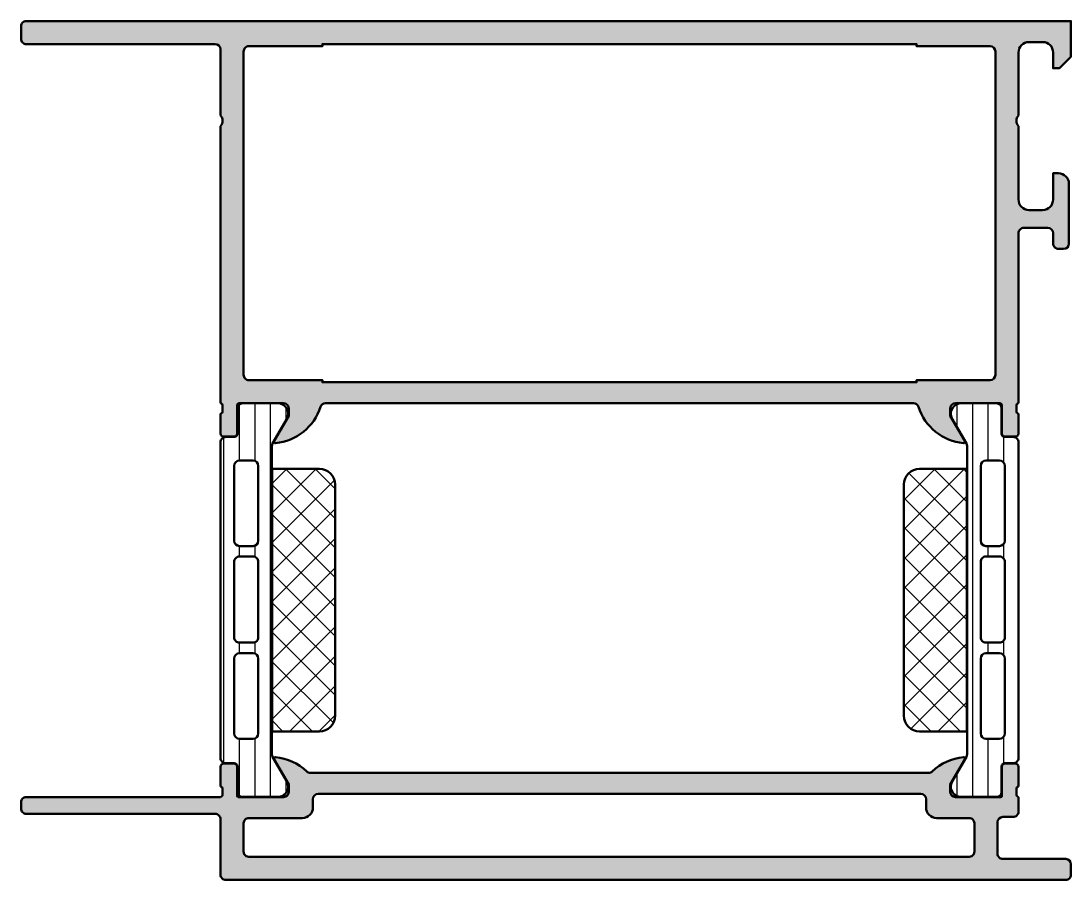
# Model space of a CAD drawing. Extents: x 0 to 100, y 3 to 85.
import ezdxf

# ---------------------------------------------------------------- set-up
doc = ezdxf.new("R2010")
doc.units = 0
for name, color, linetype, lineweight in [('0S-Alu contour', 7, 'Continuous', 50), ('0S-Alu hatch', 252, 'Continuous', 25), ('0S-Plastic contour', 254, 'Continuous', 50), ('0S-Plastic hatch', 253, 'Continuous', 25), ('0S-PT contour', 91, 'Continuous', 50), ('0S-PT hatch', 103, 'Continuous', 25)]:
    doc.layers.add(name, color=color, linetype=linetype, lineweight=lineweight)
pattern_1 = [(90, (0, 0), (-1.4859, 0), [])]
pattern_2 = [(135, (0, 0), (-1.403165018917055, -1.403165018917055), []), (225, (0, 0), (1.403165018917055, -1.403165018917055), [])]

# ---------------------------------------------------------------- blocks, each defined once
blk = doc.blocks.new('183950__89CE4636_3A41_44D8_B69E_E4B50D89FD54_')
at = {"layer": '0S-Alu hatch'}
h = blk.add_hatch(color=256, dxfattribs=at)
edge = h.paths.add_edge_path()
edge.add_arc((0.4999769363721783, 83.09999066952786), 0.4999769371496489, 179.9973570091198, 270.002642990845)
edge.add_line((0.4999999997544787, 82.60001373291016), (18.49999999975448, 82.60001373291016))
edge.add_ellipse((18.49994489619831, 82.09995862935398), major_axis=(-0.5000551065922316, 0), ratio=1, start_angle=180.0063137065699, end_angle=269.9936862934322, ccw=False)
edge.add_line((18.99999999975448, 82.10001373291017), (18.99999999975448, 75.80001068115234))
edge.add_ellipse((18.47487768879106, 75.30001068115234), major_axis=(-0.7250885749145113, 0), ratio=1, start_angle=136.4038464693329, end_angle=223.5961535306672, ccw=False)
edge.add_line((18.99999999975448, 74.80001068115234), (18.99999999975448, 48.40000915527338))
edge.add_ellipse((18.92113297743721, 48.13246590986164), major_axis=(-0.2789254297740482, 0), ratio=1, start_angle=178.8375208357178, end_angle=253.5754143680586, ccw=False)
edge.add_line((19.20000099975449, 48.12680715527343), (19.20000099975449, 47.67321315527341))
edge.add_ellipse((18.92113290411132, 47.66755249579636), major_axis=(-0.2789255417371504, 0), ratio=1, start_angle=106.4245945553549, end_angle=181.1628700728853, ccw=False)
edge.add_line((18.99999999975449, 47.40000915527342), (18.99999999975449, 45.51999815526492))
edge.add_arc((19.2999999997545, 45.51999815526492), 0.2999999999999971, 180, 270)
edge.add_line((19.2999999997545, 45.21999815526491), (20.27997431879727, 45.21999815526493))
edge.add_arc((20.27997431879729, 45.51999815526492), 0.29999999999999, 269.9999999999973, 360)
edge.add_line((20.57997431879728, 45.51999815526492), (20.57997431879727, 48.20000915527342))
edge.add_ellipse((20.7799743187973, 48.20000915527341), major_axis=(-0.2000000000000242, 0), ratio=1, start_angle=269.99999999999795, end_angle=360, ccw=False)
edge.add_line((20.7799743187973, 48.40000915527344), (24.99999999975448, 48.40000915527345))
edge.add_ellipse((24.99999999975448, 47.90000915527344), major_axis=(-0.5000000000000071, 0), ratio=1, start_angle=180, end_angle=269.9999999999996, ccw=False)
edge.add_line((25.49999999975448, 47.90000915527343), (25.49999999975448, 47.20000915527346))
edge.add_line((25.49999999975448, 47.20000915527346), (24.11850454213213, 44.80718883224588))
edge.add_arc((24.23811978440279, 44.73812893992174), 0.1381197846482806, 150.0000000000014, 275.6225775507902)
edge.add_arc((23.76177675858061, 49.57661801712095), 4.999999999999696, 275.6225775507946, 342.2515836439313)
edge.add_ellipse((28.99999999975439, 47.90000915527317), major_axis=(-0.50000000000027, 0), ratio=1, start_angle=269.999999999991, end_angle=342.25158364391825, ccw=False)
edge.add_line((28.99999999975447, 48.40000915527344), (84.99999999975448, 48.40000915527344))
edge.add_ellipse((84.99999999975444, 47.90000915527278), major_axis=(-0.5000000000006608, 0), ratio=1, start_angle=197.7484163560677, end_angle=269.9999999999951, ccw=False)
edge.add_arc((90.23822324092816, 49.57661801712053), 4.999999999999275, 197.7484163560701, 264.3774224492069)
edge.add_arc((89.76188021510622, 44.73812893992171), 0.138119784648263, 264.3774224491917, 390.0000000000046)
edge.add_line((89.88149545737684, 44.80718883224585), (88.4999999997545, 47.20000915527338))
edge.add_line((88.4999999997545, 47.20000915527338), (88.4999999997545, 47.90000915527343))
edge.add_ellipse((88.99999999975446, 47.90000915527345), major_axis=(-0.4999999999999716, 0), ratio=1, start_angle=270, end_angle=360, ccw=False)
edge.add_line((88.99999999975446, 48.40000915527343), (93.22002568071169, 48.40000915527344))
edge.add_ellipse((93.2200256807117, 48.20000915527346), major_axis=(-0.1999999999999744, 0), ratio=1, start_angle=180, end_angle=270.0000000000041, ccw=False)
edge.add_line((93.42002568071167, 48.20000915527346), (93.42002568071172, 45.51999815526488))
edge.add_arc((93.7200256807117, 45.51999815526488), 0.2999999999999758, 180, 269.9999999999945)
edge.add_line((93.72002568071167, 45.2199981552649), (94.69999999975447, 45.21999815526491))
edge.add_arc((94.69999999975447, 45.51999815526493), 0.3000000000000256, 270, 360)
edge.add_line((94.99999999975448, 45.51999815526493), (94.99999999975446, 47.40000915527342))
edge.add_ellipse((95.07886709539765, 47.66755249579638), major_axis=(-0.2789255417371816, 0), ratio=1, start_angle=-1.1628700728821855, end_angle=73.5754054446395, ccw=False)
edge.add_line((94.79999899975446, 47.67321315527342), (94.79999899975448, 48.12680715527339))
edge.add_ellipse((95.07886702207215, 48.13246590986159), major_axis=(-0.2789254297744402, 0), ratio=1, start_angle=-73.57541436800312, end_angle=1.162479164277613, ccw=False)
edge.add_line((94.9999999997545, 48.40000915527362), (94.99999999975448, 64.6000137329102))
edge.add_ellipse((95.49993996539054, 64.6000661387374), major_axis=(-0.49993996838276, 0), ratio=1, start_angle=-90.0068802574416, end_angle=0.006005986487480186, ccw=False)
edge.add_line((95.49999999975446, 65.10000610351562), (97.79998779272324, 65.10000610351562))
edge.add_ellipse((97.79995345997732, 64.59997177076968), major_axis=(-0.500034333924597, 0), ratio=1, start_angle=180.0039339727341, end_angle=269.9960660272514, ccw=False)
edge.add_line((98.29998779272324, 64.6000061035155), (98.29998779272324, 63.60000610351562))
edge.add_arc((98.79994338745936, 63.59996169825176), 0.4999555967081384, 179.9949110796911, 270.0050889203514)
edge.add_line((98.79998779272324, 63.10000610351562), (99.29998779272324, 63.10000610351562))
edge.add_arc((99.29993784150732, 63.60005605473155), 0.5000499537108027, 270.0057234159062, 359.9942765840761)
edge.add_line((99.79998779272324, 63.60000610351547), (99.79998779272324, 69.30001068115233))
edge.add_arc((98.7998963650445, 69.2999192534736), 1.000091431857873, 0.0052379412616105, 89.99476205878491)
edge.add_line((98.79998779272324, 70.30001068115234), (98.29998779272324, 70.30001068115234))
edge.add_line((98.29998779272324, 70.30001068115234), (98.29998779272324, 67.80001068115232))
edge.add_ellipse((97.299910923014, 67.80008755086159), major_axis=(-1.000076872663495, 0), ratio=1, start_angle=90.00440397137072, end_angle=179.9955960285486, ccw=False)
edge.add_line((97.29998779272323, 66.80001068115234), (95.99999999975448, 66.80001068115234))
edge.add_ellipse((95.99995102627332, 67.79996170767119), major_axis=(-0.9999510277181028, 0), ratio=1, start_angle=-0.0028061112355999285, end_angle=90.00280611120121, ccw=False)
edge.add_line((94.99999999975448, 67.80001068115293), (94.99999999975448, 74.80001068115234))
edge.add_ellipse((95.52494604101537, 75.30001068115234), major_axis=(-0.7249609273853969, 0), ratio=1, start_angle=-43.60576001873949, end_angle=43.60576001873949, ccw=False)
edge.add_line((94.99999999975448, 75.80001068115234), (94.99999999975448, 81.80001068115236))
edge.add_ellipse((95.9999695864506, 81.80004109445622), major_axis=(-0.9999695871586233, 0), ratio=1, start_angle=-90.00174260695343, end_angle=0.001742607019082243, ccw=False)
edge.add_line((95.99999999975452, 82.80001068115234), (97.29998779272324, 82.80001068115234))
edge.add_ellipse((97.29989234167637, 81.79991523010546), major_axis=(-1.000095455601905, 0), ratio=1, start_angle=180.0054684201397, end_angle=269.99453157984703, ccw=False)
edge.add_line((98.29998779272326, 81.80001068115212), (98.2999877927233, 80.30001068115234))
edge.add_line((98.2999877927233, 80.30001068115234), (98.89996337866069, 80.30001068115234))
edge.add_line((98.89996337866069, 80.30001068115234), (99.99999999975448, 81.40000915527345))
edge.add_line((99.99999999975448, 81.40000915527345), (99.99999999975446, 84.80001068115234))
edge.add_line((99.99999999975446, 84.80001068115234), (0.4999999997544791, 84.80001068115234))
edge.add_arc((0.4999925651037529, 84.30001811580307), 0.4999925654045427, 89.99914803911447, 180.0008519608678)
edge.add_line((-2.455149e-10, 84.30001068115251), (-2.455264e-10, 83.10001373291047))
edge = h.paths.add_edge_path()
edge.add_ellipse((21.70000224465382, 81.90001911740536), major_axis=(-0.4999900379673356, 0), ratio=1, start_angle=-90.00114159897242, end_angle=0.0011415994479193614, ccw=False)
edge.add_line((21.70001220678573, 82.40000915527344), (28.70001220678573, 82.40000915527344))
edge.add_line((28.70001220678573, 82.40000915527344), (28.70001220678573, 82.60000610351562))
edge.add_line((28.70001220678573, 82.60000610351562), (85.29998779272323, 82.60000610351562))
edge.add_line((85.29998779272323, 82.60000610351562), (85.29998779272323, 82.40000915527344))
edge.add_line((85.29998779272323, 82.40000915527344), (92.29998779272324, 82.40000915527344))
edge.add_ellipse((92.29994039930975, 81.89996176185991), major_axis=(-0.5000473956594329, 0), ratio=1, start_angle=180.0054303704153, end_angle=269.99456962960375, ccw=False)
edge.add_line((92.79998779272324, 81.90000915527344), (92.79998779272321, 51.10001373291002))
edge.add_ellipse((92.29993784150726, 51.1000636841261), major_axis=(-0.5000499537108241, 0), ratio=1, start_angle=90.0057234159143, end_angle=179.9942765840763, ccw=False)
edge.add_line((92.29998779272326, 50.60001373291015), (85.29998779272323, 50.60001373291015))
edge.add_line((85.29998779272323, 50.60001373291015), (85.29998779272323, 50.40001678466797))
edge.add_line((85.29998779272323, 50.40001678466797), (28.70001220678574, 50.40001678466798))
edge.add_line((28.70001220678574, 50.40001678466798), (28.70001220678573, 50.60001373291015))
edge.add_line((28.70001220678573, 50.60001373291015), (21.69995117162948, 50.60001373291015))
edge.add_ellipse((21.69995862634511, 51.09999067052397), major_axis=(-0.4999769376693985, 0), ratio=1, start_angle=-0.0026428766976778206, end_angle=89.99914571311041, ccw=False)
edge.add_line((21.1999816892076, 51.10001373291015), (21.20001220678573, 81.90000915527207))
at = {"layer": '0S-Alu contour', "color": 7}
for points in [[(-2.455149e-10, 84.30001068115251), (-2.455264e-10, 83.10001373291047)], [(98.29998779272326, 81.80001068115212), (98.2999877927233, 80.30001068115234), (98.89996337866069, 80.30001068115234), (99.99999999975448, 81.40000915527345), (99.99999999975446, 84.80001068115234), (0.4999999997544791, 84.80001068115234)], [(0.4999999997544787, 82.60001373291016), (18.49999999975448, 82.60001373291016)], [(18.99999999975448, 82.10001373291017), (18.99999999975448, 75.80001068115234)], [(21.70001220678573, 82.40000915527344), (28.70001220678573, 82.40000915527344), (28.70001220678573, 82.60000610351562), (85.29998779272323, 82.60000610351562), (85.29998779272323, 82.40000915527344), (92.29998779272324, 82.40000915527344)], [(95.99999999975452, 82.80001068115234), (97.29998779272324, 82.80001068115234)], [(21.1999816892076, 51.10001373291015), (21.20001220678573, 81.90000915527207)], [(92.79998779272324, 81.90000915527344), (92.79998779272321, 51.10001373291002)], [(94.99999999975448, 75.80001068115234), (94.99999999975448, 81.80001068115236)], [(18.99999999975448, 74.80001068115234), (18.99999999975448, 48.40000915527338)], [(94.99999999975448, 67.80001068115293), (94.99999999975448, 74.80001068115234)], [(98.79998779272324, 70.30001068115234), (98.29998779272324, 70.30001068115234), (98.29998779272324, 67.80001068115232)], [(99.79998779272324, 63.60000610351547), (99.79998779272324, 69.30001068115233)], [(97.29998779272323, 66.80001068115234), (95.99999999975448, 66.80001068115234)], [(95.49999999975446, 65.10000610351562), (97.79998779272324, 65.10000610351562)], [(94.9999999997545, 48.40000915527362), (94.99999999975448, 64.6000137329102)], [(98.29998779272324, 64.6000061035155), (98.29998779272324, 63.60000610351562)], [(98.79998779272324, 63.10000610351562), (99.29998779272324, 63.10000610351562)], [(92.29998779272326, 50.60001373291015), (85.29998779272323, 50.60001373291015), (85.29998779272323, 50.40001678466797), (28.70001220678574, 50.40001678466798), (28.70001220678573, 50.60001373291015), (21.69995117162948, 50.60001373291015)], [(19.20000099975449, 48.12680715527343), (19.20000099975449, 47.67321315527341)], [(20.57997431879728, 45.51999815526492), (20.57997431879727, 48.20000915527342)], [(20.7799743187973, 48.40000915527344), (24.99999999975448, 48.40000915527345)], [(28.99999999975447, 48.40000915527344), (84.99999999975448, 48.40000915527344)], [(88.99999999975446, 48.40000915527343), (93.22002568071169, 48.40000915527344)], [(93.42002568071167, 48.20000915527346), (93.42002568071172, 45.51999815526488)], [(94.79999899975446, 47.67321315527342), (94.79999899975448, 48.12680715527339)], [(18.99999999975449, 47.40000915527342), (18.99999999975449, 45.51999815526492)], [(25.49999999975448, 47.90000915527343), (25.49999999975448, 47.20000915527346), (24.11850454213213, 44.80718883224588)], [(89.88149545737684, 44.80718883224585), (88.4999999997545, 47.20000915527338), (88.4999999997545, 47.90000915527343)], [(94.99999999975448, 45.51999815526493), (94.99999999975446, 47.40000915527342)], [(19.2999999997545, 45.21999815526491), (20.27997431879727, 45.21999815526493)], [(93.72002568071167, 45.2199981552649), (94.69999999975447, 45.21999815526491)]]:
    blk.add_lwpolyline(points, dxfattribs=at)
for centre, radius, start, end in [((0.4999925651037529, 84.30001811580307), 0.4999925654045427, 89.99914803911447, 180.0008519608678), ((0.4999769363721783, 83.09999066952786), 0.4999769371496489, 179.9973570091198, 270.002642990845), ((98.7998963650445, 69.2999192534736), 1.000091431857873, 0.0052379412616105, 89.99476205878491), ((98.79994338745936, 63.59996169825176), 0.4999555967081384, 179.9949110796911, 270.0050889203514), ((99.29993784150732, 63.60005605473155), 0.5000499537108027, 270.0057234159062, 359.9942765840761), ((23.76177675858061, 49.57661801712095), 4.999999999999696, 275.6225775507946, 342.2515836439313), ((90.23822324092816, 49.57661801712053), 4.999999999999275, 197.7484163560701, 264.3774224492069), ((19.2999999997545, 45.51999815526492), 0.2999999999999971, 180, 270), ((20.27997431879729, 45.51999815526492), 0.29999999999999, 269.9999999999973, 0), ((93.7200256807117, 45.51999815526488), 0.2999999999999758, 180, 269.9999999999945), ((94.69999999975447, 45.51999815526493), 0.3000000000000256, 270, 0), ((24.23811978440279, 44.73812893992174), 0.1381197846482806, 150.0000000000014, 275.6225775507902), ((89.76188021510622, 44.73812893992171), 0.138119784648263, 264.3774224491917, 30.00000000000453)]:
    blk.add_arc(centre, radius, start, end, dxfattribs=at)
at = {"layer": '0S-Alu contour', "color": 7, "extrusion": (0, 0, -1)}
for centre, radius, start, end in [((-18.49994489619831, 82.09995862935398), 0.5000551065922316, 90.00631370656781, 179.9936862934301), ((-21.70000224465382, 81.90001911740536), 0.4999900379673356, 359.9988584005521, 90.00114159897242), ((-92.29994039930975, 81.89996176185991), 0.5000473956594329, 90.00543037039625, 179.9945696295847), ((-95.9999695864506, 81.80004109445622), 0.9999695871586233, 359.9982573929809, 90.00174260695346), ((-97.29989234167637, 81.79991523010546), 1.000095455601905, 90.00546842015298, 179.9945315798603), ((-18.47487768879106, 75.30001068115234), 0.7250885749145115, 136.4038464693328, 223.5961535306672), ((-95.52494604101537, 75.30001068115234), 0.7249609273853969, 316.3942399812605, 43.6057600187395), ((-95.99995102627332, 67.79996170767119), 0.9999510277181028, 269.9971938887988, 0.0028061112356313), ((-97.299910923014, 67.80008755086159), 1.000076872663495, 180.0044039714515, 269.9955960286293), ((-95.49993996539054, 64.6000661387374), 0.49993996838276, 359.9939940135125, 90.0068802574416), ((-97.79995345997732, 64.59997177076968), 0.500034333924597, 90.0039339727486, 179.9960660272659), ((-21.69995862634511, 51.09999067052397), 0.4999769376693985, 270.0008542868897, 0.0026428766976818), ((-92.29993784150726, 51.1000636841261), 0.5000499537108241, 180.0057234159238, 269.9942765840857), ((-18.92113297743721, 48.13246590986164), 0.2789254297740482, 106.4245856319414, 181.1624791642823), ((-20.7799743187973, 48.20000915527341), 0.2000000000000242, 0, 90.00000000000205), ((-24.99999999975448, 47.90000915527344), 0.5000000000000071, 90.0000000000004, 180), ((-28.99999999975439, 47.90000915527317), 0.50000000000027, 17.74841635608174, 90.00000000000895), ((-84.99999999975444, 47.90000915527278), 0.5000000000006608, 90.00000000000487, 162.2515836439323), ((-88.99999999975446, 47.90000915527345), 0.4999999999999716, 0, 90), ((-93.2200256807117, 48.20000915527346), 0.1999999999999744, 89.99999999999594, 180), ((-95.07886702207215, 48.13246590986159), 0.2789254297744403, 358.8375208357224, 73.5754143680031), ((-18.92113290411132, 47.66755249579636), 0.2789255417371504, 178.8371299271147, 253.5754054446451), ((-95.07886709539765, 47.66755249579638), 0.2789255417371816, 286.4245945553606, 1.16287007288215)]:
    blk.add_arc(centre, radius, start, end, dxfattribs=at)
blk = doc.blocks.new('244383__78D4AEF0_6BBC_480D_8C7B_581F0732757E___5E0F0C82_87FE_4D5B_B719_A6A031586C3D_')
at = {"layer": '0S-Plastic hatch'}
h = blk.add_hatch(dxfattribs=at)
h.set_pattern_fill('ANSI31', color=256, scale=0.4680000000000001, angle=45, style=0)
h.set_pattern_definition(pattern_1)
edge = h.paths.add_edge_path()
edge.add_line((18.9999999997617, 44.69248045383727), (18.9999999997617, 14.61000615527344))
edge.add_arc((19.4999973208525, 14.61000347636424), 0.4999973210979799, 179.999693017615, 270.0003069820262)
edge.add_line((19.4999999997617, 14.11000615527344), (20.31033133309504, 14.11000615527343))
edge.add_ellipse((20.31033133309504, 13.81000615527343), major_axis=(-0.3000000000000007, 0), ratio=1, start_angle=180, end_angle=270, ccw=False)
edge.add_line((20.61033133309503, 13.81000615527343), (20.60999938269801, 11.41000777233713))
edge.add_arc((21.10999536013662, 11.41000513271205), 0.4999959774455828, 179.9996975182267, 270.0003024811867)
edge.add_line((21.1099979997617, 10.91000915527343), (24.58653949786117, 10.91000915527343))
edge.add_arc((24.44422884886983, 11.89982722999628), 0.9999960709244758, 278.181608051899, 392.7270160998407)
edge.add_line((25.28548149786117, 12.44046215527344), (23.96701178337456, 14.7241190020237))
edge.add_ellipse((24.40002450010498, 14.97411897632326), major_axis=(-0.5000000000000357, 0), ratio=1, start_angle=-5.991033771124421e-05, end_angle=29.999996599342523, ccw=False)
edge.add_line((23.90002450010522, 14.97411949913958), (23.9000245001052, 44.32836815555613))
edge.add_ellipse((24.40002450010512, 44.32836763278738), major_axis=(-0.5000000000001844, 0), ratio=1, start_angle=330.00000340065725, end_angle=359.9999401018306, ccw=False)
edge.add_line((23.96701178337457, 44.57836760708701), (25.28548149786117, 46.86202445383727))
edge.add_arc((24.44422884886983, 47.40265937911442), 0.9999960709244655, 327.2729839001595, 441.8183919481009)
edge.add_line((24.58653949786117, 48.39247745383726), (21.10999799976169, 48.39247745383727))
edge.add_arc((21.10999536013662, 47.89248147639866), 0.4999959774455775, 89.99969751881494, 180.0003024817733)
edge.add_line((20.60999938269802, 47.89247883676846), (20.61033133309503, 45.49248045383727))
edge.add_ellipse((20.31033133309504, 45.49248045383726), major_axis=(-0.29999999999999, 0), ratio=1, start_angle=89.99999999999869, end_angle=180, ccw=False)
edge.add_line((20.31033133309504, 45.19248045383727), (19.4999999997617, 45.19248045383727))
edge.add_arc((19.4999973208525, 44.69248313274646), 0.4999973210979797, 89.99969301797381, 180.0003069823849)
edge = h.paths.add_edge_path()
edge.add_ellipse((20.80001728361654, 42.45084827156369), major_axis=(-0.5000123249002697, 0), ratio=1, start_angle=270.0031607626504, end_angle=359.99858779257676, ccw=False)
edge.add_line((20.79998970007908, 42.95086059570312), (22.09999847388279, 42.95086059570313))
edge.add_ellipse((22.09995491445149, 42.45081703627183), major_axis=(-0.5000435613285635, 0), ratio=1, start_angle=180.0049911083805, end_angle=269.9950088916888, ccw=False)
edge.add_line((22.59999847388279, 42.45086059570312), (22.60001373267185, 35.30083618164002))
edge.add_ellipse((22.09997017324055, 35.30087974107193), major_axis=(-0.5000435613285599, 0), ratio=1, start_angle=90.00499110831117, end_angle=179.9950088916196, ccw=False)
edge.add_line((22.10001373267186, 34.80083618164063), (20.80000495886814, 34.80083618164063))
edge.add_ellipse((20.80004851829945, 35.30087974107193), major_axis=(-0.5000435613285641, 0), ratio=1, start_angle=0.004991108380522746, end_angle=89.99500889168883, ccw=False)
edge.add_line((20.30000495886814, 35.30083618164063), (20.30000495886815, 42.4508605957021))
edge = h.paths.add_edge_path()
edge.add_line((22.60001373267185, 33.30083618164063), (22.60001373267185, 26.10086250305176))
edge.add_ellipse((22.10006450660605, 26.10081172911757), major_axis=(-0.4999492286440648, 0), ratio=1, start_angle=89.99418114485081, end_angle=180.0058188551887, ccw=False)
edge.add_line((22.10001373267186, 25.60086250305176), (20.80000495886814, 25.60086250305176))
edge.add_ellipse((20.79995418493395, 26.10081172911757), major_axis=(-0.4999492286440654, 0), ratio=1, start_angle=-0.005818855251277455, end_angle=90.0058188551493, ccw=False)
edge.add_line((20.30000495886814, 26.1008625030521), (20.30000495886814, 33.30083618164063))
edge.add_ellipse((20.79995418493397, 33.30088695557481), major_axis=(-0.4999492286440736, 0), ratio=1, start_angle=-90.00581885514748, end_angle=0.005818855188692851, ccw=False)
edge.add_line((20.80000495886814, 33.80083618164063), (22.10001373267186, 33.80083618164063))
edge.add_ellipse((22.10006450660605, 33.30088695557482), major_axis=(-0.4999492286440643, 0), ratio=1, start_angle=179.9941811448115, end_angle=270.0058188551492, ccw=False)
edge = h.paths.add_edge_path()
edge.add_line((20.30000495886814, 16.95083665847778), (20.30000495886814, 24.10086250305176))
edge.add_ellipse((20.80004851829945, 24.10081894362046), major_axis=(-0.5000435613285635, 0), ratio=1, start_angle=270.0049911083112, end_angle=359.9950088916195, ccw=False)
edge.add_line((20.80000495886814, 24.60086250305176), (22.10001373267186, 24.60086250305176))
edge.add_ellipse((22.09997017324055, 24.10081894362046), major_axis=(-0.5000435613285635, 0), ratio=1, start_angle=180.0049911083805, end_angle=269.9950088916888, ccw=False)
edge.add_line((22.60001373267185, 24.10086250305176), (22.60001373267185, 16.95083665847717))
edge.add_ellipse((22.09997017324055, 16.95088021790908), major_axis=(-0.5000435613285616, 0), ratio=1, start_angle=90.00499110831117, end_angle=179.9950088916196, ccw=False)
edge.add_line((22.10001373267186, 16.45083665847778), (20.80000495886814, 16.45083665847778))
edge.add_ellipse((20.80004851829945, 16.95088021790908), major_axis=(-0.5000435613285628, 0), ratio=1, start_angle=0.004991108380522746, end_angle=89.99500889168883, ccw=False)
at = {"layer": '0S-Alu contour', "color": 7}
for points in [[(20.30000495886814, 35.30083618164063), (20.30000495886815, 42.4508605957021)], [(20.79998970007908, 42.95086059570312), (22.09999847388279, 42.95086059570313)], [(22.59999847388279, 42.45086059570312), (22.60001373267185, 35.30083618164002)], [(22.10001373267186, 34.80083618164063), (20.80000495886814, 34.80083618164063)], [(20.30000495886814, 26.1008625030521), (20.30000495886814, 33.30083618164063)], [(20.80000495886814, 33.80083618164063), (22.10001373267186, 33.80083618164063)], [(22.60001373267185, 33.30083618164063), (22.60001373267185, 26.10086250305176)], [(22.10001373267186, 25.60086250305176), (20.80000495886814, 25.60086250305176)], [(20.30000495886814, 16.95083665847778), (20.30000495886814, 24.10086250305176)], [(20.80000495886814, 24.60086250305176), (22.10001373267186, 24.60086250305176)], [(22.60001373267185, 24.10086250305176), (22.60001373267185, 16.95083665847717)], [(22.10001373267186, 16.45083665847778), (20.80000495886814, 16.45083665847778)]]:
    blk.add_lwpolyline(points, dxfattribs=at)
at = {"layer": '0S-Alu contour', "color": 7, "extrusion": (0, 0, -1)}
for centre, radius, start, end in [((-20.80001728361654, 42.45084827156369), 0.5000123249002697, 0.0014122074232716, 89.99683923734963), ((-22.09995491445149, 42.45081703627183), 0.5000435613285635, 90.00499110831119, 179.9950088916195), ((-20.80004851829945, 35.30087974107193), 0.5000435613285641, 270.0049911083112, 359.9950088916195), ((-22.09997017324055, 35.30087974107193), 0.5000435613285599, 180.0049911083805, 269.9950088916888), ((-20.79995418493397, 33.30088695557481), 0.4999492286440736, 359.9941811448113, 90.00581885514758), ((-22.10006450660605, 33.30088695557482), 0.4999492286440643, 89.99418114485078, 180.0058188551886), ((-20.79995418493395, 26.10081172911757), 0.4999492286440654, 269.9941811448507, 0.0058188552513184), ((-22.10006450660605, 26.10081172911757), 0.4999492286440648, 179.9941811448113, 270.0058188551492), ((-20.80004851829945, 24.10081894362046), 0.5000435613285635, 0.0049911083804904, 89.99500889168881), ((-22.09997017324055, 24.10081894362046), 0.5000435613285635, 90.00499110831119, 179.9950088916195), ((-20.80004851829945, 16.95088021790908), 0.5000435613285628, 270.0049911083112, 359.9950088916195), ((-22.09997017324055, 16.95088021790908), 0.5000435613285616, 180.0049911083805, 269.9950088916888)]:
    blk.add_arc(centre, radius, start, end, dxfattribs=at)
at = {"layer": '0S-Plastic contour', "color": 7}
for points in [[(24.58653949786117, 48.39247745383726), (21.10999799976169, 48.39247745383727)], [(20.60999938269802, 47.89247883676846), (20.61033133309503, 45.49248045383727)], [(23.96701178337457, 44.57836760708701), (25.28548149786117, 46.86202445383727)], [(20.31033133309504, 45.19248045383727), (19.4999999997617, 45.19248045383727)], [(18.9999999997617, 44.69248045383727), (18.9999999997617, 14.61000615527344)], [(23.90002450010522, 14.97411949913958), (23.9000245001052, 44.32836815555613)], [(19.4999999997617, 14.11000615527344), (20.31033133309504, 14.11000615527343)], [(25.28548149786117, 12.44046215527344), (23.96701178337456, 14.7241190020237)], [(20.61033133309503, 13.81000615527343), (20.60999938269801, 11.41000777233713)], [(21.1099979997617, 10.91000915527343), (24.58653949786117, 10.91000915527343)]]:
    blk.add_lwpolyline(points, dxfattribs=at)
for centre, radius, start, end in [((21.10999536013662, 47.89248147639866), 0.4999959774455775, 89.99969751881494, 180.0003024817733), ((24.44422884886983, 47.40265937911442), 0.9999960709244655, 327.2729839001595, 81.81839194810091), ((19.4999973208525, 44.69248313274646), 0.4999973210979797, 89.99969301797381, 180.0003069823849), ((19.4999973208525, 14.61000347636424), 0.4999973210979799, 179.999693017615, 270.0003069820262), ((24.44422884886983, 11.89982722999628), 0.9999960709244758, 278.181608051899, 32.72701609984069), ((21.10999536013662, 11.41000513271205), 0.4999959774455828, 179.9996975182267, 270.0003024811867)]:
    blk.add_arc(centre, radius, start, end, dxfattribs=at)
at = {"layer": '0S-Plastic contour', "color": 7, "extrusion": (0, 0, -1)}
for centre, radius, start, end in [((-20.31033133309504, 45.49248045383726), 0.29999999999999, 180, 270.0000000000013), ((-24.40002450010512, 44.32836763278738), 0.5000000000001844, 5.98981694121e-05, 29.99999659934275), ((-20.31033133309504, 13.81000615527343), 0.3000000000000007, 90, 180), ((-24.40002450010498, 14.97411897632326), 0.5000000000000357, 330.0000034006575, 5.99103376539e-05)]:
    blk.add_arc(centre, radius, start, end, dxfattribs=at)
blk = doc.blocks.new('244383__9B605A5C_CCDB_4461_8714_2E304E6E7AEF___D756F100_B991_4083_9458_432362CEB059_')
at = {"layer": '0S-Plastic hatch'}
h = blk.add_hatch(dxfattribs=at)
h.set_pattern_fill('ANSI31', color=256, scale=0.4680000000000001, angle=45, style=0)
h.set_pattern_definition(pattern_1)
edge = h.paths.add_edge_path()
edge.add_line((94.9999999997617, 44.69248045383728), (94.9999999997617, 14.61000615527344))
edge.add_ellipse((94.5000026786709, 14.61000347636423), major_axis=(-0.499997321097979, 0), ratio=1, start_angle=89.99969301797381, end_angle=180.000306982385, ccw=False)
edge.add_line((94.49999999976168, 14.11000615527344), (93.68966866642837, 14.11000615527343))
edge.add_arc((93.68966866642836, 13.81000615527344), 0.2999999999999945, 89.99999999999729, 180)
edge.add_line((93.38966866642836, 13.81000615527344), (93.39000061682538, 11.41000777233713))
edge.add_ellipse((92.89000463938677, 11.41000513271205), major_axis=(-0.4999959774455833, 0), ratio=1, start_angle=89.99969751881491, end_angle=180.0003024817733, ccw=False)
edge.add_line((92.8900019997617, 10.91000915527343), (89.41346050166221, 10.91000915527343))
edge.add_ellipse((89.55577115065358, 11.89982722999629), major_axis=(-0.9999960709244813, 0), ratio=1, start_angle=-32.72701609983977, end_angle=81.81839194810021, ccw=False)
edge.add_line((88.71451850166223, 12.44046215527343), (90.03298821614884, 14.7241190020237))
edge.add_arc((89.59997549943643, 14.97411897631839), 0.4999999999908391, 330.0000034001085, 360.0000599042538)
edge.add_line((90.09997549942699, 14.97411949908162), (90.0999754994182, 44.32836815555613))
edge.add_arc((89.59997549945636, 44.3283676327975), 0.499999999980694, 5.9904253842e-05, 29.99999660052159)
edge.add_line((90.03298821616487, 44.57836760709629), (88.71451850166223, 46.86202445383727))
edge.add_ellipse((89.55577115065356, 47.40265937911443), major_axis=(-0.9999960709244619, 0), ratio=1, start_angle=-81.81839194810158, end_angle=32.727016099841194, ccw=False)
edge.add_line((89.41346050166221, 48.39247745383727), (92.8900019997617, 48.39247745383728))
edge.add_ellipse((92.89000463938675, 47.89248147639862), major_axis=(-0.4999959774456188, 0), ratio=1, start_angle=179.9996975182268, end_angle=270.0003024811818, ccw=False)
edge.add_line((93.3900006168254, 47.89247883676845), (93.38966866642836, 45.49248045383727))
edge.add_arc((93.68966866642835, 45.49248045383727), 0.3000000000000043, 180, 270.0000000000054)
edge.add_line((93.68966866642837, 45.19248045383727), (94.49999999976168, 45.19248045383727))
edge.add_ellipse((94.50000267867087, 44.69248313274643), major_axis=(-0.4999973210980074, 0), ratio=1, start_angle=179.9996930176151, end_angle=270.00030698202295, ccw=False)
edge = h.paths.add_edge_path()
edge.add_line((93.69999504065525, 35.30083618164063), (93.69999504065525, 42.45086059570313))
edge.add_arc((93.19998271590686, 42.45084827156368), 0.5000123249002804, 0.0014122074232716, 89.99683923734963)
edge.add_line((93.20001029944432, 42.95086059570313), (91.9000015256406, 42.95086059570313))
edge.add_arc((91.90004508507191, 42.45081703627181), 0.5000435613285812, 90.00499110831281, 179.9950088916195)
edge.add_line((91.4000015256406, 42.45086059570313), (91.39998626685153, 35.30083618164002))
edge.add_arc((91.90002982628285, 35.30087974107193), 0.5000435613285599, 180.0049911083805, 269.9950088916888)
edge.add_line((91.89998626685154, 34.80083618164063), (93.19999504065527, 34.80083618164063))
edge.add_arc((93.19995148122396, 35.30087974107193), 0.5000435613285493, 270.0049911083096, 359.9950088916195)
edge = h.paths.add_edge_path()
edge.add_line((93.69999504065525, 26.10086250305176), (93.69999504065525, 33.30083618164064))
edge.add_arc((93.20004581458944, 33.30088695557481), 0.4999492286440772, 359.9941811448113, 450.0058188551475)
edge.add_line((93.19999504065527, 33.80083618164063), (91.89998626685154, 33.80083618164063))
edge.add_arc((91.89993549291735, 33.30088695557483), 0.4999492286440648, 89.99418114485078, 180.0058188551886)
edge.add_line((91.39998626685153, 33.30083618164064), (91.39998626685153, 26.1008625030521))
edge.add_arc((91.89993549291734, 26.10081172911757), 0.4999492286440594, 179.9941811447487, 270.0058188551508)
edge.add_line((91.89998626685154, 25.60086250305176), (93.19999504065527, 25.60086250305176))
edge.add_arc((93.20004581458944, 26.10081172911756), 0.4999492286440568, 269.9941811448492, 360.0058188551886)
edge = h.paths.add_edge_path()
edge.add_line((91.39998626685153, 24.10086250305176), (91.39998626685153, 16.95083665847778))
edge.add_arc((91.90002982628286, 16.95088021790908), 0.5000435613285635, 180.0049911083805, 269.9950088916872)
edge.add_line((91.89998626685154, 16.45083665847778), (93.19999504065527, 16.45083665847778))
edge.add_arc((93.19995148122396, 16.95088021790908), 0.5000435613285572, 270.0049911083096, 359.9950088916195)
edge.add_line((93.69999504065527, 16.95083665847717), (93.69999504065525, 24.10086250305176))
edge.add_arc((93.19995148122393, 24.10081894362044), 0.5000435613285741, 0.0049911083804904, 89.9950088916872)
edge.add_line((93.19999504065527, 24.60086250305176), (91.89998626685154, 24.60086250305176))
edge.add_arc((91.90002982628285, 24.10081894362047), 0.5000435613285547, 90.00499110831119, 179.9950088916195)
at = {"layer": '0S-Alu contour', "color": 7}
for points in [[(91.4000015256406, 42.45086059570313), (91.39998626685153, 35.30083618164002)], [(93.20001029944432, 42.95086059570313), (91.9000015256406, 42.95086059570313)], [(93.69999504065525, 35.30083618164063), (93.69999504065525, 42.45086059570313)], [(91.89998626685154, 34.80083618164063), (93.19999504065527, 34.80083618164063)], [(91.39998626685153, 33.30083618164064), (91.39998626685153, 26.1008625030521)], [(93.19999504065527, 33.80083618164063), (91.89998626685154, 33.80083618164063)], [(93.69999504065525, 26.10086250305176), (93.69999504065525, 33.30083618164064)], [(91.89998626685154, 25.60086250305176), (93.19999504065527, 25.60086250305176)], [(91.39998626685153, 24.10086250305176), (91.39998626685153, 16.95083665847778)], [(93.19999504065527, 24.60086250305176), (91.89998626685154, 24.60086250305176)], [(93.69999504065527, 16.95083665847717), (93.69999504065525, 24.10086250305176)], [(91.89998626685154, 16.45083665847778), (93.19999504065527, 16.45083665847778)]]:
    blk.add_lwpolyline(points, dxfattribs=at)
for centre, radius, start, end in [((91.90004508507191, 42.45081703627181), 0.5000435613285812, 90.00499110831281, 179.9950088916195), ((93.19998271590686, 42.45084827156368), 0.5000123249002804, 0.0014122074232716, 89.99683923734963), ((91.90002982628285, 35.30087974107193), 0.5000435613285599, 180.0049911083805, 269.9950088916888), ((93.19995148122396, 35.30087974107193), 0.5000435613285493, 270.0049911083096, 359.9950088916195), ((91.89993549291735, 33.30088695557483), 0.4999492286440648, 89.99418114485078, 180.0058188551886), ((93.20004581458944, 33.30088695557481), 0.4999492286440772, 359.9941811448113, 90.00581885514758), ((91.89993549291734, 26.10081172911757), 0.4999492286440594, 179.9941811447487, 270.0058188551508), ((93.20004581458944, 26.10081172911756), 0.4999492286440568, 269.9941811448492, 0.0058188551886833), ((91.90002982628285, 24.10081894362047), 0.5000435613285547, 90.00499110831119, 179.9950088916195), ((93.19995148122393, 24.10081894362044), 0.5000435613285741, 0.0049911083804904, 89.9950088916872), ((91.90002982628286, 16.95088021790908), 0.5000435613285635, 180.0049911083805, 269.9950088916872), ((93.19995148122396, 16.95088021790908), 0.5000435613285572, 270.0049911083096, 359.9950088916195)]:
    blk.add_arc(centre, radius, start, end, dxfattribs=at)
at = {"layer": '0S-Plastic contour', "color": 7}
for points in [[(89.41346050166221, 48.39247745383727), (92.8900019997617, 48.39247745383728)], [(93.3900006168254, 47.89247883676845), (93.38966866642836, 45.49248045383727)], [(90.03298821616487, 44.57836760709629), (88.71451850166223, 46.86202445383727)], [(93.68966866642837, 45.19248045383727), (94.49999999976168, 45.19248045383727)], [(90.09997549942699, 14.97411949908162), (90.0999754994182, 44.32836815555613)], [(94.9999999997617, 44.69248045383728), (94.9999999997617, 14.61000615527344)], [(88.71451850166223, 12.44046215527343), (90.03298821614884, 14.7241190020237)], [(94.49999999976168, 14.11000615527344), (93.68966866642837, 14.11000615527343)], [(93.38966866642836, 13.81000615527344), (93.39000061682538, 11.41000777233713)], [(92.8900019997617, 10.91000915527343), (89.41346050166221, 10.91000915527343)]]:
    blk.add_lwpolyline(points, dxfattribs=at)
at = {"layer": '0S-Plastic contour', "color": 7, "extrusion": (0, 0, -1)}
for centre, radius, start, end in [((-89.55577115065356, 47.40265937911443), 0.9999960709244619, 327.2729839001588, 81.8183919481017), ((-92.89000463938675, 47.89248147639862), 0.4999959774456188, 89.9996975188182, 180.0003024817733), ((-94.50000267867087, 44.69248313274643), 0.4999973210980074, 89.99969301797708, 180.0003069823849), ((-94.5000026786709, 14.61000347636423), 0.499997321097979, 179.999693017615, 270.0003069820262), ((-89.55577115065358, 11.89982722999629), 0.9999960709244813, 278.1816080518998, 32.72701609983985), ((-92.89000463938677, 11.41000513271205), 0.4999959774455833, 179.9996975182267, 270.0003024811851)]:
    blk.add_arc(centre, radius, start, end, dxfattribs=at)
at = {"layer": '0S-Plastic contour', "color": 7}
for centre, radius, start, end in [((93.68966866642835, 45.49248045383727), 0.3000000000000043, 180, 270.0000000000054), ((89.59997549945636, 44.3283676327975), 0.499999999980694, 5.9904253842e-05, 29.99999660052159), ((89.59997549943643, 14.97411897631839), 0.4999999999908391, 330.0000034001085, 5.9904253842e-05), ((93.68966866642836, 13.81000615527344), 0.2999999999999945, 89.99999999999729, 180)]:
    blk.add_arc(centre, radius, start, end, dxfattribs=at)
blk = doc.blocks.new('381700__91FA406E_2686_446C_98FF_06628D1FE19D_')
at = {"layer": '0S-PT hatch'}
h = blk.add_hatch(dxfattribs=at)
h.set_pattern_fill('ANSI37', color=256, scale=0.625, angle=90, style=0)
h.set_pattern_definition(pattern_2)
edge = h.paths.add_edge_path()
edge.add_line((84.08011266983164, 40.65124330455535), (84.08011266983164, 18.65124330455535))
edge.add_arc((85.58011489767773, 18.65124553240146), 1.500002227847755, 180.0000850908697, 269.9999149026739)
edge.add_line((85.58011266983164, 17.15124330455536), (90.08014557159505, 17.15124330455536))
edge.add_line((90.08014557159505, 17.15124330455536), (90.08014557159505, 42.15124330455536))
edge.add_line((90.08014557159505, 42.15124330455536), (85.58011266983164, 42.15124330455536))
edge.add_arc((85.58011594169194, 40.65124003269505), 1.500003271863876, 90.00012497558527, 179.9998750220018)
at = {"layer": '0S-PT contour', "color": 7}
for points in [[(85.58011266983164, 17.15124330455536), (90.08014557159505, 17.15124330455536), (90.08014557159505, 42.15124330455536), (85.58011266983164, 42.15124330455536)], [(84.08011266983164, 40.65124330455535), (84.08011266983164, 18.65124330455535)]]:
    blk.add_lwpolyline(points, dxfattribs=at)
for centre, radius, start, end in [((85.58011594169194, 40.65124003269505), 1.500003271863876, 90.00012497558527, 179.9998750220018), ((85.58011489767773, 18.65124553240146), 1.500002227847755, 180.0000850908697, 269.9999149026739)]:
    blk.add_arc(centre, radius, start, end, dxfattribs=at)
blk = doc.blocks.new('381700__EEF46961_83EE_43F2_85DD_CE7FB24705BA_')
at = {"layer": '0S-PT hatch'}
h = blk.add_hatch(dxfattribs=at)
h.set_pattern_fill('ANSI37', color=256, scale=0.625, angle=90, style=0)
h.set_pattern_definition(pattern_2)
edge = h.paths.add_edge_path()
edge.add_line((29.9208290895653, 40.65124330455534), (29.9208290895653, 18.65124330455535))
edge.add_ellipse((28.42082686171919, 18.65124553240147), major_axis=(-1.500002227847768, 0), ratio=1, start_angle=90.00008509732669, end_angle=179.9999149091304, ccw=False)
edge.add_line((28.4208290895653, 17.15124330455536), (23.92079618780188, 17.15124330455536))
edge.add_line((23.92079618780188, 17.15124330455536), (23.92079618780188, 42.15124330455536))
edge.add_line((23.92079618780188, 42.15124330455536), (28.4208290895653, 42.15124330455536))
edge.add_ellipse((28.42082581770498, 40.65124003269503), major_axis=(-1.50000327186389, 0), ratio=1, start_angle=180.0001249779982, end_angle=269.99987502441417, ccw=False)
at = {"layer": '0S-PT contour', "color": 7}
for points in [[(28.4208290895653, 17.15124330455536), (23.92079618780188, 17.15124330455536), (23.92079618780188, 42.15124330455536), (28.4208290895653, 42.15124330455536)], [(29.9208290895653, 40.65124330455534), (29.9208290895653, 18.65124330455535)]]:
    blk.add_lwpolyline(points, dxfattribs=at)
at = {"layer": '0S-PT contour', "color": 7, "extrusion": (0, 0, -1)}
for centre, radius, start, end in [((-28.42082581770498, 40.65124003269503), 1.50000327186389, 90.00012497558582, 179.9998750220018), ((-28.42082686171919, 18.65124553240147), 1.500002227847768, 180.0000850908697, 269.9999149026733)]:
    blk.add_arc(centre, radius, start, end, dxfattribs=at)
blk = doc.blocks.new('313730__F99B6A51_899A_46FC_914C_310B77CB8B7F_')
at = {"layer": '0S-Alu hatch'}
h = blk.add_hatch(color=256, dxfattribs=at)
edge = h.paths.add_edge_path()
edge.add_ellipse((18.50004480125833, 8.800005891472775), major_axis=(-0.499997160293102, 0), ratio=1, start_angle=179.9987456798199, end_angle=270.000325422015, ccw=False)
edge.add_line((19.00004196143162, 8.79999494552643), (18.99995803809177, 3.500000000000008))
edge.add_arc((19.49988525282998, 3.499927218249337), 0.4999272200361617, 179.9916586115444, 270.0048442249003)
edge.add_line((19.49992752051366, 2.999999999999992), (99.49999999976171, 3))
edge.add_arc((99.50001543641837, 3.499984563343343), 0.4999845635816412, 269.998231034833, 360.0017689652213)
edge.add_line((99.99999999976171, 3.500000000000485), (99.9999999997617, 4.5))
edge.add_arc((99.4999918378043, 4.499991838042603), 0.5000081620240128, 0.0009352761989486, 89.99906472384473)
edge.add_line((99.49999999976171, 5), (93.49999999976168, 5))
edge.add_ellipse((93.49998456310504, 5.499984563343349), major_axis=(-0.4999845635816471, 0), ratio=1, start_angle=-0.0017689652212879992, end_angle=90.0017689651653, ccw=False)
edge.add_line((92.9999999997617, 5.500000000000485), (92.9999999997617, 8.49969482421875))
edge.add_ellipse((93.50000567073768, 8.499689153242773), major_axis=(-0.5000056710081399, 0), ratio=1, start_angle=270.0006498386083, end_angle=359.9993501627087, ccw=False)
edge.add_line((93.49999999976168, 8.99969482421875), (94.49999999976168, 8.99969482421875))
edge.add_arc((94.50001543641837, 9.499679387562093), 0.49998456358164, 269.998231034833, 360.0017689652213)
edge.add_line((94.99999999976171, 9.499694824219233), (94.9999999997617, 10.90000915527344))
edge.add_ellipse((95.07883644630473, 11.16752974726656), major_axis=(-0.2788950563274415, 0), ratio=1, start_angle=-1.1645893740957263, end_angle=73.58012358050678, ccw=False)
edge.add_line((94.79999899976168, 11.17319815526492), (94.79999899976168, 11.62679215526493))
edge.add_ellipse((95.07886709540485, 11.632452814742), major_axis=(-0.2789255417371296, 0), ratio=1, start_angle=-73.57540544464831, end_angle=1.162870072890314, ccw=False)
edge.add_line((94.9999999997617, 11.89999615526492), (94.9999999997617, 13.78000715527343))
edge.add_arc((94.6999999997617, 13.78000715527343), 0.3000000000000016, 0, 90)
edge.add_line((94.6999999997617, 14.08000715527344), (93.7200256807189, 14.08000715527344))
edge.add_arc((93.7200256807189, 13.78000715527343), 0.3000000000000025, 90, 180)
edge.add_line((93.42002568071892, 13.78000715527343), (93.4200256807189, 11.02000915527344))
edge.add_ellipse((93.30002568071892, 11.02000915527342), major_axis=(-0.1199999999999903, 0), ratio=1, start_angle=90, end_angle=180, ccw=False)
edge.add_line((93.30002568071892, 10.90000915527344), (88.9999999997617, 10.90000915527343))
edge.add_ellipse((88.9999999997617, 11.40000915527343), major_axis=(-0.4999999999999929, 0), ratio=1, start_angle=0, end_angle=90, ccw=False)
edge.add_line((88.49999999976168, 11.40000915527343), (88.49999999976168, 12.10000915527343))
edge.add_line((88.49999999976168, 12.10000915527343), (89.87872033687295, 14.48823164286691))
edge.add_arc((89.76188021511338, 14.56188937062514), 0.1381197846482993, 327.7720668596329, 455.6225775507893)
edge.add_arc((90.23822324093554, 9.723400293425726), 4.999999999999908, 95.62257755079405, 133.6958178058795)
edge.add_ellipse((86.43866023383832, 13.69999694824225), major_axis=(-0.5000000000000562, 0), ratio=1, start_angle=89.99999999999511, end_angle=133.6958178058756, ccw=False)
edge.add_line((86.43866023383826, 13.19999694824219), (27.56133976568512, 13.19999694824219))
edge.add_ellipse((27.56133976568512, 13.69999694824237), major_axis=(-0.5000000000001795, 0), ratio=1, start_angle=46.30418219412161, end_angle=89.9999999999996, ccw=False)
edge.add_arc((23.76177675858794, 9.723400293425868), 4.999999999999739, 46.30418219412089, 84.37742244920658)
edge.add_arc((24.23811978441, 14.56188937062512), 0.1381197846482954, 84.37742244920437, 212.2279331403678)
edge.add_line((24.12127966265045, 14.4882316428669), (25.49999999976169, 12.10000915527342))
edge.add_line((25.49999999976169, 12.10000915527342), (25.4999999997617, 11.40000915527345))
edge.add_ellipse((24.9999999997617, 11.40000915527344), major_axis=(-0.5000000000000036, 0), ratio=1, start_angle=90.0000000000004, end_angle=180, ccw=False)
edge.add_line((24.9999999997617, 10.90000915527344), (20.69997431880449, 10.90000915527343))
edge.add_ellipse((20.69997431880448, 11.02000915527342), major_axis=(-0.1199999999999903, 0), ratio=1, start_angle=0, end_angle=90.00000000000682, ccw=False)
edge.add_line((20.57997431880449, 11.02000915527342), (20.5799743188045, 13.78000715527343))
edge.add_arc((20.27997431880448, 13.78000715527342), 0.3000000000000256, 0, 90)
edge.add_line((20.27997431880448, 14.08000715527345), (19.29999999976169, 14.08000715527344))
edge.add_arc((19.29999999976169, 13.78000715527343), 0.3000000000000114, 90, 180)
edge.add_line((18.99999999976168, 13.78000715527343), (18.99999999976168, 11.89999615526492))
edge.add_ellipse((18.92113290411852, 11.63245281474197), major_axis=(-0.2789255417371559, 0), ratio=1, start_angle=178.8371299271167, end_angle=253.575405444647, ccw=False)
edge.add_line((19.20000099976169, 11.62679215526492), (19.2000009997617, 11.1731981552649))
edge.add_ellipse((18.92116355321867, 11.16752974726654), major_axis=(-0.2788950563274127, 0), ratio=1, start_angle=106.4198764194897, end_angle=181.1645893740948, ccw=False)
edge.add_line((18.9999999997617, 10.90000915527344), (0.4999999997616982, 10.90000915527343))
edge.add_arc((0.499772500675249, 10.40023665435988), 0.4997725526929412, 89.97391865984528, 180.0260813401466)
edge.add_line((-2.38301e-10, 10.4000091552735), (-2.383018e-10, 9.800003051757821))
edge.add_arc((0.4997836155668978, 9.799786667563016), 0.4997836626475891, 179.9751934638372, 270.0248065361662)
edge.add_line((0.499999999761698, 9.300003051757816), (18.50004196143165, 9.300003051757812))
edge = h.paths.add_edge_path()
edge.add_line((90.3000488278867, 5.199996948242187), (21.69997024512303, 5.199996948242187))
edge.add_line((21.69997024512303, 5.199996948242187), (21.44997024512303, 5.266983032226562))
edge.add_line((21.44997024512303, 5.266983032226562), (21.26692581152928, 5.449996948242187))
edge.add_line((21.26692581152928, 5.449996948242187), (21.19997024512302, 5.699996948242187))
edge.add_line((21.19997024512302, 5.699996948242187), (21.19997024512303, 8.40000915527295))
edge.add_ellipse((21.69995480846637, 8.400024591930093), major_axis=(-0.4999845635816426, 0), ratio=1, start_angle=-90.00176896516518, end_angle=0.0017689652212879992, ccw=False)
edge.add_line((21.69997024512303, 8.900009155273438), (26.80007934546484, 8.900009155273432))
edge.add_arc((26.80011041682724, 9.899978083911034), 0.9999689291203294, 269.9982196867545, 360.0017803131609)
edge.add_line((27.80007934546484, 9.900009155273436), (27.80007934546484, 10.70001220703207))
edge.add_ellipse((28.30009515992287, 10.69999639257321), major_axis=(-0.500015814708131, 0), ratio=1, start_angle=270.0018121460882, end_angle=359.99818785382087, ccw=False)
edge.add_line((28.30007934546481, 11.20001220703125), (85.70001220679293, 11.20001220703125))
edge.add_ellipse((85.69999639233488, 10.69999639257318), major_axis=(-0.5000158147081541, 0), ratio=1, start_angle=180.0018121461792, end_angle=269.9981878539118, ccw=False)
edge.add_line((86.20001220679295, 10.70001220703125), (86.20001220679295, 9.900009155271919))
edge.add_arc((87.1999811354305, 9.899978083910995), 0.9999689291202868, 179.9982196868391, 270.0017803132479)
edge.add_line((87.20001220679295, 8.900009155273438), (90.3000488278867, 8.900009155273438))
edge.add_ellipse((90.30006426454335, 8.40002459193009), major_axis=(-0.4999845635816444, 0), ratio=1, start_angle=179.9982310347787, end_angle=270.0017689651653, ccw=False)
edge.add_line((90.80004882788668, 8.400009155273438), (90.80004882788668, 5.699996948242187))
edge.add_line((90.80004882788668, 5.699996948242187), (90.7330322263242, 5.449996948242187))
edge.add_line((90.7330322263242, 5.449996948242187), (90.5500488278867, 5.266983032226562))
edge.add_line((90.5500488278867, 5.266983032226562), (90.3000488278867, 5.199996948242187))
at = {"layer": '0S-Alu contour', "color": 7}
for points in [[(20.27997431880448, 14.08000715527345), (19.29999999976169, 14.08000715527344)], [(24.12127966265045, 14.4882316428669), (25.49999999976169, 12.10000915527342), (25.4999999997617, 11.40000915527345)], [(88.49999999976168, 11.40000915527343), (88.49999999976168, 12.10000915527343), (89.87872033687295, 14.48823164286691)], [(94.6999999997617, 14.08000715527344), (93.7200256807189, 14.08000715527344)], [(18.99999999976168, 13.78000715527343), (18.99999999976168, 11.89999615526492)], [(20.57997431880449, 11.02000915527342), (20.5799743188045, 13.78000715527343)], [(86.43866023383826, 13.19999694824219), (27.56133976568512, 13.19999694824219)], [(93.42002568071892, 13.78000715527343), (93.4200256807189, 11.02000915527344)], [(94.9999999997617, 11.89999615526492), (94.9999999997617, 13.78000715527343)], [(19.20000099976169, 11.62679215526492), (19.2000009997617, 11.1731981552649)], [(28.30007934546481, 11.20001220703125), (85.70001220679293, 11.20001220703125)], [(94.79999899976168, 11.17319815526492), (94.79999899976168, 11.62679215526493)], [(-2.38301e-10, 10.4000091552735), (-2.383018e-10, 9.800003051757821)], [(18.9999999997617, 10.90000915527344), (0.4999999997616982, 10.90000915527343)], [(24.9999999997617, 10.90000915527344), (20.69997431880449, 10.90000915527343)], [(27.80007934546484, 9.900009155273436), (27.80007934546484, 10.70001220703207)], [(86.20001220679295, 10.70001220703125), (86.20001220679295, 9.900009155271919)], [(93.30002568071892, 10.90000915527344), (88.9999999997617, 10.90000915527343)], [(94.99999999976171, 9.499694824219233), (94.9999999997617, 10.90000915527344)], [(0.499999999761698, 9.300003051757816), (18.50004196143165, 9.300003051757812)], [(19.00004196143162, 8.79999494552643), (18.99995803809177, 3.500000000000008)], [(90.3000488278867, 5.199996948242187), (21.69997024512303, 5.199996948242187), (21.44997024512303, 5.266983032226562), (21.26692581152928, 5.449996948242187), (21.19997024512302, 5.699996948242187), (21.19997024512303, 8.40000915527295)], [(21.69997024512303, 8.900009155273438), (26.80007934546484, 8.900009155273432)], [(87.20001220679295, 8.900009155273438), (90.3000488278867, 8.900009155273438)], [(90.80004882788668, 8.400009155273438), (90.80004882788668, 5.699996948242187), (90.7330322263242, 5.449996948242187), (90.5500488278867, 5.266983032226562), (90.3000488278867, 5.199996948242187)], [(92.9999999997617, 5.500000000000485), (92.9999999997617, 8.49969482421875)], [(93.49999999976168, 8.99969482421875), (94.49999999976168, 8.99969482421875)], [(99.49999999976171, 5), (93.49999999976168, 5)], [(99.99999999976171, 3.500000000000485), (99.9999999997617, 4.5)], [(19.49992752051366, 2.999999999999992), (99.49999999976171, 3)]]:
    blk.add_lwpolyline(points, dxfattribs=at)
for centre, radius, start, end in [((19.29999999976169, 13.78000715527343), 0.3000000000000114, 90, 180), ((20.27997431880448, 13.78000715527342), 0.3000000000000256, 0, 90), ((24.23811978441, 14.56188937062512), 0.1381197846482954, 84.37742244920437, 212.2279331403678), ((23.76177675858794, 9.723400293425868), 4.999999999999739, 46.30418219412089, 84.37742244920658), ((90.23822324093554, 9.723400293425726), 4.999999999999908, 95.62257755079405, 133.6958178058795), ((89.76188021511338, 14.56188937062514), 0.1381197846482993, 327.7720668596329, 95.62257755078936), ((93.7200256807189, 13.78000715527343), 0.3000000000000025, 90, 180), ((94.6999999997617, 13.78000715527343), 0.3000000000000016, 0, 90), ((0.499772500675249, 10.40023665435988), 0.4997725526929412, 89.97391865984528, 180.0260813401466), ((0.4997836155668978, 9.799786667563016), 0.4997836626475891, 179.9751934638372, 270.0248065361662), ((26.80011041682724, 9.899978083911034), 0.9999689291203294, 269.9982196867545, 0.001780313160827), ((87.1999811354305, 9.899978083910995), 0.9999689291202868, 179.9982196868391, 270.0017803132479), ((94.50001543641837, 9.499679387562093), 0.49998456358164, 269.998231034833, 0.0017689652213805), ((99.4999918378043, 4.499991838042603), 0.5000081620240128, 0.0009352761989486, 89.99906472384473), ((19.49988525282998, 3.499927218249337), 0.4999272200361617, 179.9916586115444, 270.0048442249003), ((99.50001543641837, 3.499984563343343), 0.4999845635816412, 269.998231034833, 0.0017689652213805)]:
    blk.add_arc(centre, radius, start, end, dxfattribs=at)
at = {"layer": '0S-Alu contour', "color": 7, "extrusion": (0, 0, -1)}
for centre, radius, start, end in [((-27.56133976568512, 13.69999694824237), 0.5000000000001795, 270.0000000000004, 313.6958178058784), ((-86.43866023383832, 13.69999694824225), 0.5000000000000562, 226.3041821941244, 270.0000000000049), ((-18.92113290411852, 11.63245281474197), 0.2789255417371559, 106.424594555353, 181.1628700728834), ((-18.92116355321867, 11.16752974726654), 0.2788950563274127, 178.8354106259052, 253.5801235805103), ((-20.69997431880448, 11.02000915527342), 0.1199999999999903, 269.9999999999932, 0), ((-24.9999999997617, 11.40000915527344), 0.5000000000000036, 180, 269.9999999999996), ((-28.30009515992287, 10.69999639257321), 0.500015814708131, 0.0018121461791491, 89.99818785391182), ((-85.69999639233488, 10.69999639257318), 0.5000158147081541, 90.00181214608818, 179.9981878538208), ((-88.9999999997617, 11.40000915527343), 0.4999999999999929, 270, 0), ((-93.30002568071892, 11.02000915527342), 0.1199999999999903, 180, 270), ((-95.07883644630473, 11.16752974726656), 0.2788950563274415, 286.4198764194932, 1.164589374095672), ((-95.07886709540485, 11.632452814742), 0.2789255417371296, 358.8371299271097, 73.57540544464831), ((-18.50004480125833, 8.800005891472775), 0.499997160293102, 89.999674577985, 180.0012543201802), ((-21.69995480846637, 8.400024591930093), 0.4999845635816426, 359.9982310347787, 90.00176896516531), ((-90.30006426454335, 8.40002459193009), 0.4999845635816444, 89.99823103483469, 180.0017689652214), ((-93.50000567073768, 8.499689153242773), 0.5000056710081399, 0.000649837291275, 89.99935016139167), ((-93.49998456310504, 5.499984563343349), 0.4999845635816471, 269.9982310348347, 0.0017689652213805)]:
    blk.add_arc(centre, radius, start, end, dxfattribs=at)
blk = doc.blocks.new('381700__F6CD0E93_3155_4B9F_8D29_F7363D0C7F36_')
at = {"layer": '0S-Alu contour', "color": 7}
for name in ['183950__89CE4636_3A41_44D8_B69E_E4B50D89FD54_', '313730__F99B6A51_899A_46FC_914C_310B77CB8B7F_']:
    blk.add_blockref(name, (0, 0), dxfattribs=at)
at = {"layer": '0S-Plastic contour', "color": 7}
for name in ['244383__78D4AEF0_6BBC_480D_8C7B_581F0732757E___5E0F0C82_87FE_4D5B_B719_A6A031586C3D_', '244383__9B605A5C_CCDB_4461_8714_2E304E6E7AEF___D756F100_B991_4083_9458_432362CEB059_']:
    blk.add_blockref(name, (0, 0), dxfattribs=at)
at = {"layer": '0S-PT contour', "color": 7}
for name in ['381700__EEF46961_83EE_43F2_85DD_CE7FB24705BA_', '381700__91FA406E_2686_446C_98FF_06628D1FE19D_']:
    blk.add_blockref(name, (0, 0), dxfattribs=at)

msp = doc.modelspace()

# ---------------------------------------------------------------- block references
at = {"layer": '0S-Alu contour', "color": 7}
msp.add_blockref('381700__F6CD0E93_3155_4B9F_8D29_F7363D0C7F36_', (0, 0), dxfattribs=at)

doc.saveas('drawing.dxf')
